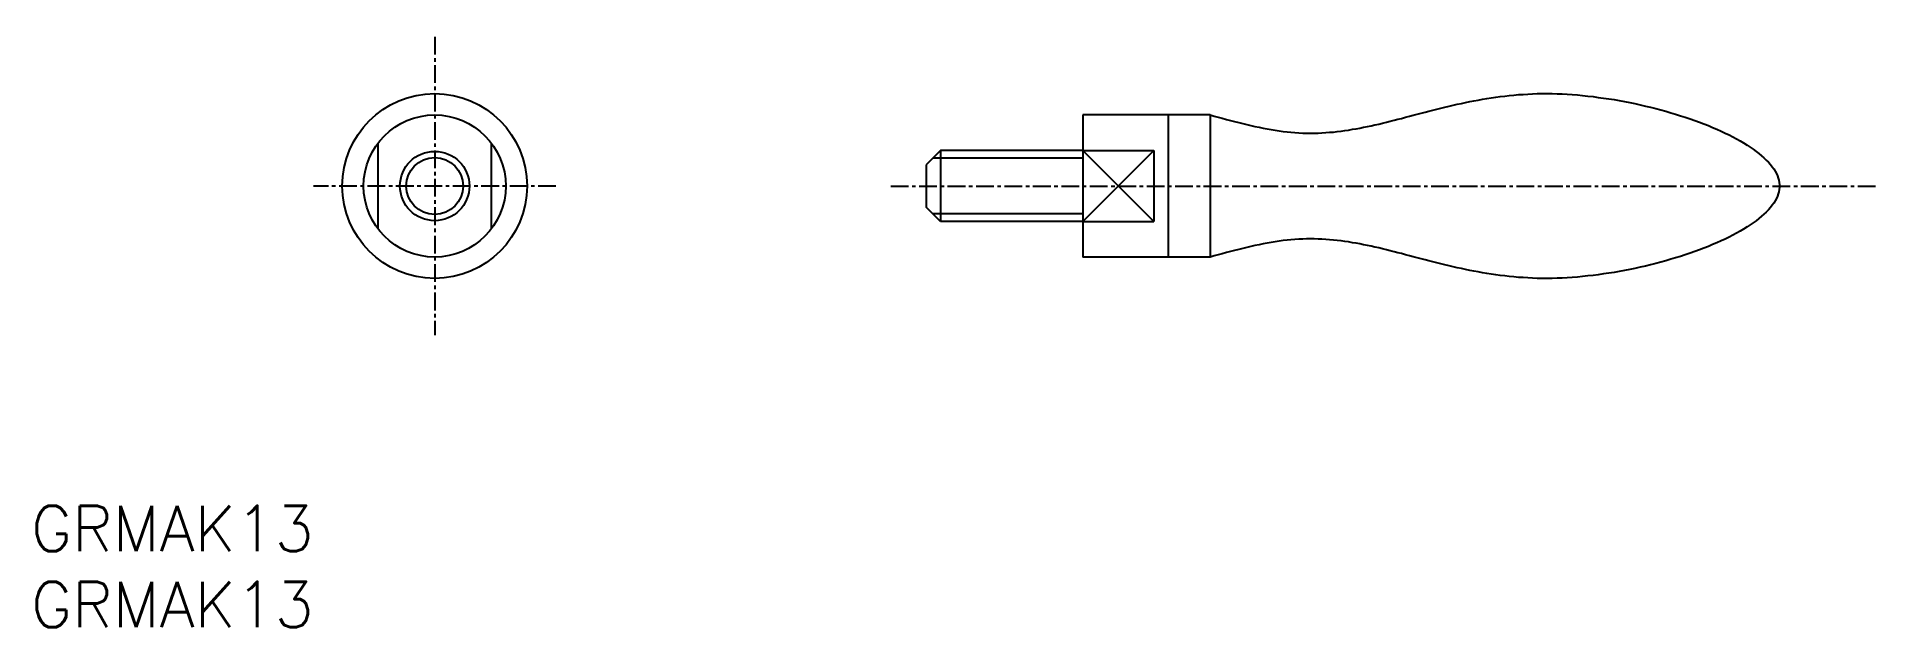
# Model space of a CAD drawing. Extents: x -28 to 102, y -31 to 10.
import ezdxf

# ---------------------------------------------------------------- set-up
doc = ezdxf.new("R2010")
doc.units = 0
doc.linetypes.add('CENTER', pattern=[2, 1.25, -0.25, 0.25, -0.25])
doc.layers.get('0').update_dxf_attribs({"linetype": 'CONTINUOUS'})
doc.layers.add('CENTER', color=1, linetype='CENTER')
doc.styles.get("Standard").update_dxf_attribs({"font": 'txt.shx', "bigfont": 'bigfont.shx'})

msp = doc.modelspace()

# ---------------------------------------------------------------- linework, layer by layer
at = {"color": 7, "linetype": 'CONTINUOUS'}
for p, q in [((45.57, 5), (45.57, -5)), ((54.52, 5), (45.57, 5)), ((51.57, 5), (51.57, -5)), ((54.52, 5), (54.52, -5)), ((-4, 3), (-4, -3)), ((4, -3), (4, 3)), ((35.57, 2.5), (34.57, 1.5)), ((34.57, 1.5), (34.57, -1.5)), ((45.57, 2.5), (35.57, 2.5)), ((35.57, 2.5), (35.57, -2.5)), ((45.57, 2.5), (50.57, 2.5)), ((50.57, 2.5), (50.57, -2.5)), ((35.57, -2.5), (34.57, -1.5)), ((45.57, -2.5), (35.57, -2.5)), ((45.57, -2.5), (50.57, -2.5)), ((54.52, -5), (45.57, -5))]:
    msp.add_line(p, q, dxfattribs=at)
at = {"color": 3, "linetype": 'CONTINUOUS'}
for p, q in [((45.57, 1.96), (35.03, 1.96)), ((50.57, -2.5), (45.57, 2.5)), ((50.57, 2.5), (45.57, -2.5)), ((45.57, -1.96), (35.03, -1.96))]:
    msp.add_line(p, q, dxfattribs=at)
at = {"color": 7}
msp.add_polyline3d([(54.52, 5, 0), (54.81, 4.92, 0), (55.1, 4.84, 0), (55.38, 4.77, 0), (55.67, 4.69, 0), (55.96, 4.61, 0), (56.25, 4.54, 0), (56.54, 4.46, 0), (56.82, 4.39, 0), (57.11, 4.32, 0), (57.4, 4.26, 0), (57.68, 4.19, 0), (57.97, 4.13, 0), (58.25, 4.07, 0), (58.53, 4.02, 0), (58.82, 3.97, 0), (59.1, 3.92, 0), (59.38, 3.88, 0), (59.66, 3.84, 0), (59.94, 3.81, 0), (60.21, 3.78, 0), (60.49, 3.76, 0), (60.77, 3.74, 0), (61.04, 3.73, 0), (61.31, 3.72, 0), (61.58, 3.72, 0), (61.85, 3.72, 0), (62.12, 3.73, 0), (62.39, 3.74, 0), (62.66, 3.76, 0), (62.93, 3.78, 0), (63.2, 3.8, 0), (63.46, 3.83, 0), (63.73, 3.87, 0), (64, 3.9, 0), (64.26, 3.94, 0), (64.53, 3.99, 0), (64.79, 4.03, 0), (65.06, 4.08, 0), (65.32, 4.13, 0), (65.59, 4.19, 0), (65.85, 4.24, 0), (66.12, 4.3, 0), (66.39, 4.36, 0), (66.65, 4.43, 0), (66.92, 4.49, 0), (67.19, 4.56, 0), (67.46, 4.63, 0), (67.72, 4.7, 0), (67.99, 4.76, 0), (68.27, 4.84, 0), (68.54, 4.91, 0), (68.81, 4.98, 0), (69.08, 5.05, 0), (69.36, 5.12, 0), (69.64, 5.19, 0), (69.91, 5.27, 0), (70.19, 5.34, 0), (70.47, 5.41, 0), (70.76, 5.48, 0), (71.04, 5.55, 0), (71.33, 5.62, 0), (71.61, 5.68, 0), (71.9, 5.75, 0), (72.2, 5.81, 0), (72.49, 5.88, 0), (72.79, 5.94, 0), (73.08, 6, 0), (73.38, 6.05, 0), (73.69, 6.11, 0), (73.99, 6.16, 0), (74.3, 6.2, 0), (74.61, 6.25, 0), (74.92, 6.29, 0), (75.24, 6.33, 0), (75.56, 6.37, 0), (75.88, 6.4, 0), (76.2, 6.43, 0), (76.53, 6.45, 0), (76.86, 6.47, 0), (77.2, 6.49, 0), (77.53, 6.5, 0), (77.87, 6.5, 0), (78.22, 6.5, 0), (78.57, 6.5, 0), (78.92, 6.49, 0), (79.27, 6.48, 0), (79.63, 6.46, 0), (79.99, 6.43, 0), (80.35, 6.41, 0), (80.72, 6.37, 0), (81.08, 6.33, 0), (81.45, 6.29, 0), (81.82, 6.24, 0), (82.19, 6.19, 0), (82.56, 6.14, 0), (82.93, 6.08, 0), (83.3, 6.01, 0), (83.67, 5.94, 0), (84.04, 5.87, 0), (84.4, 5.8, 0), (84.77, 5.72, 0), (85.13, 5.63, 0), (85.5, 5.54, 0), (85.86, 5.45, 0), (86.21, 5.36, 0), (86.57, 5.26, 0), (86.92, 5.16, 0), (87.26, 5.06, 0), (87.61, 4.95, 0), (87.94, 4.84, 0), (88.28, 4.73, 0), (88.61, 4.61, 0), (88.93, 4.49, 0), (89.25, 4.37, 0), (89.56, 4.25, 0), (89.86, 4.12, 0), (90.16, 3.99, 0), (90.45, 3.86, 0), (90.74, 3.73, 0), (91.02, 3.59, 0), (91.28, 3.45, 0), (91.55, 3.31, 0), (91.8, 3.17, 0), (92.04, 3.03, 0), (92.28, 2.88, 0), (92.5, 2.74, 0), (92.72, 2.59, 0), (92.92, 2.44, 0), (93.12, 2.29, 0), (93.3, 2.13, 0), (93.47, 1.98, 0), (93.63, 1.83, 0), (93.78, 1.67, 0), (93.92, 1.51, 0), (94.05, 1.36, 0), (94.16, 1.2, 0), (94.26, 1.04, 0), (94.35, 0.88, 0), (94.42, 0.72, 0), (94.48, 0.56, 0), (94.52, 0.4, 0), (94.55, 0.24, 0), (94.57, 0.08, 0), (94.57, -0.08, 0), (94.55, -0.24, 0), (94.52, -0.4, 0), (94.48, -0.56, 0), (94.42, -0.72, 0), (94.35, -0.88, 0), (94.26, -1.04, 0), (94.16, -1.2, 0), (94.05, -1.36, 0), (93.92, -1.51, 0), (93.78, -1.67, 0), (93.63, -1.83, 0), (93.47, -1.98, 0), (93.3, -2.13, 0), (93.12, -2.29, 0), (92.92, -2.44, 0), (92.72, -2.59, 0), (92.5, -2.74, 0), (92.28, -2.88, 0), (92.04, -3.03, 0), (91.8, -3.17, 0), (91.55, -3.31, 0), (91.28, -3.45, 0), (91.02, -3.59, 0), (90.74, -3.73, 0), (90.45, -3.86, 0), (90.16, -3.99, 0), (89.86, -4.12, 0), (89.56, -4.25, 0), (89.25, -4.37, 0), (88.93, -4.49, 0), (88.61, -4.61, 0), (88.28, -4.73, 0), (87.94, -4.84, 0), (87.61, -4.95, 0), (87.26, -5.06, 0), (86.92, -5.16, 0), (86.57, -5.26, 0), (86.21, -5.36, 0), (85.86, -5.45, 0), (85.5, -5.54, 0), (85.13, -5.63, 0), (84.77, -5.72, 0), (84.4, -5.8, 0), (84.04, -5.87, 0), (83.67, -5.94, 0), (83.3, -6.01, 0), (82.93, -6.08, 0), (82.56, -6.14, 0), (82.19, -6.19, 0), (81.82, -6.24, 0), (81.45, -6.29, 0), (81.08, -6.33, 0), (80.72, -6.37, 0), (80.35, -6.41, 0), (79.99, -6.43, 0), (79.63, -6.46, 0), (79.27, -6.48, 0), (78.92, -6.49, 0), (78.57, -6.5, 0), (78.22, -6.5, 0), (77.87, -6.5, 0), (77.53, -6.5, 0), (77.2, -6.49, 0), (76.86, -6.47, 0), (76.53, -6.45, 0), (76.2, -6.43, 0), (75.88, -6.4, 0), (75.56, -6.37, 0), (75.24, -6.33, 0), (74.92, -6.29, 0), (74.61, -6.25, 0), (74.3, -6.2, 0), (73.99, -6.16, 0), (73.69, -6.11, 0), (73.38, -6.05, 0), (73.08, -6, 0), (72.79, -5.94, 0), (72.49, -5.88, 0), (72.2, -5.81, 0), (71.9, -5.75, 0), (71.61, -5.68, 0), (71.33, -5.62, 0), (71.04, -5.55, 0), (70.76, -5.48, 0), (70.47, -5.41, 0), (70.19, -5.34, 0), (69.91, -5.27, 0), (69.64, -5.19, 0), (69.36, -5.12, 0), (69.08, -5.05, 0), (68.81, -4.98, 0), (68.54, -4.91, 0), (68.27, -4.84, 0), (67.99, -4.76, 0), (67.72, -4.7, 0), (67.46, -4.63, 0), (67.19, -4.56, 0), (66.92, -4.49, 0), (66.65, -4.43, 0), (66.39, -4.36, 0), (66.12, -4.3, 0), (65.85, -4.24, 0), (65.59, -4.19, 0), (65.32, -4.13, 0), (65.06, -4.08, 0), (64.79, -4.03, 0), (64.53, -3.99, 0), (64.26, -3.94, 0), (64, -3.9, 0), (63.73, -3.87, 0), (63.46, -3.83, 0), (63.2, -3.8, 0), (62.93, -3.78, 0), (62.66, -3.76, 0), (62.39, -3.74, 0), (62.12, -3.73, 0), (61.85, -3.72, 0), (61.58, -3.72, 0), (61.31, -3.72, 0), (61.04, -3.73, 0), (60.77, -3.74, 0), (60.49, -3.76, 0), (60.21, -3.78, 0), (59.94, -3.81, 0), (59.66, -3.84, 0), (59.38, -3.88, 0), (59.1, -3.92, 0), (58.82, -3.97, 0), (58.53, -4.02, 0), (58.25, -4.07, 0), (57.97, -4.13, 0), (57.68, -4.19, 0), (57.4, -4.26, 0), (57.11, -4.32, 0), (56.82, -4.39, 0), (56.54, -4.46, 0), (56.25, -4.54, 0), (55.96, -4.61, 0), (55.67, -4.69, 0), (55.38, -4.77, 0), (55.1, -4.84, 0), (54.81, -4.92, 0), (54.52, -5, 0)], dxfattribs=at)
at = {"color": 7, "linetype": 'CONTINUOUS'}
for radius in [6.5, 5, 2.44]:
    msp.add_circle((0, 0), radius, dxfattribs=at)
at = {"color": 3, "linetype": 'CONTINUOUS'}
msp.add_circle((0, 0), 2, dxfattribs=at)
at = {"layer": 'CENTER', "color": 1, "linetype": 'CENTER'}
for p, q in [((0, 10.5), (0, -10.5)), ((8.53, 0), (-8.53, 0)), ((32.07, 0), (101.57, 0))]:
    msp.add_line(p, q, dxfattribs=at)

# ---------------------------------------------------------------- texts
at = {"color": 7, "linetype": 'CONTINUOUS'}
for p in [(-28.39, -25.7), (-28.39, -31.05)]:
    msp.add_text('GRMAK13', height=3.2, dxfattribs=at).set_placement(p)

doc.saveas('drawing.dxf')
